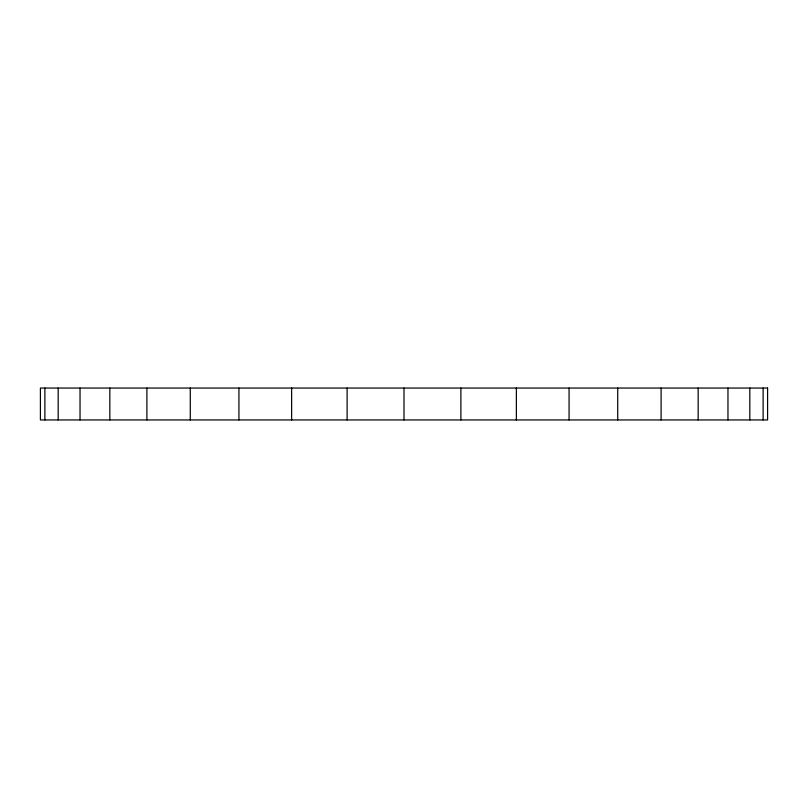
<?xml version="1.0" encoding="UTF-8"?>
<svg xmlns="http://www.w3.org/2000/svg" width="808" height="808" viewBox="0 0 808 808"><rect width="100%" height="100%" fill="white"/><g stroke="black" fill="none" stroke-linecap="round" stroke-linejoin="round"><path stroke-width="1.21" d="M763.126 388.052L763.126 419.948M749.804 388.052L749.804 419.948M727.968 388.052L727.968 419.948M698.163 388.052L698.163 419.948M661.106 388.052L661.106 419.948M617.716 388.052L617.716 419.948M569.074 388.052L569.074 419.948M516.362 388.052L516.362 419.948M460.883 388.052L460.883 419.948M404 388.052L404 419.948M347.117 388.052L347.117 419.948M291.637 388.052L291.637 419.948M238.926 388.052L238.926 419.948M190.284 388.052L190.284 419.948M146.894 388.052L146.894 419.948M109.838 388.052L109.838 419.948M80.032 388.052L80.032 419.948M58.196 388.052L58.196 419.948M44.874 388.052L44.874 419.948M767.6 388.052L40.4 388.052L40.4 419.948L767.6 419.948L767.6 388.052"/></g></svg>
